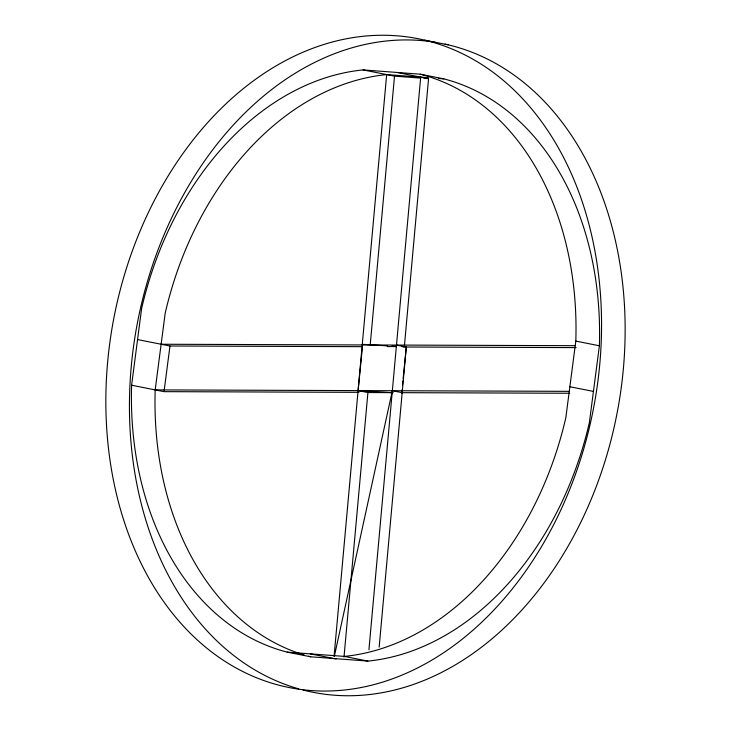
<?xml version="1.0" encoding="UTF-8"?>
<svg xmlns="http://www.w3.org/2000/svg" width="731" height="731" viewBox="0 0 731 731"><rect width="100%" height="100%" fill="white"/><g stroke="black" fill="none" stroke-linecap="round" stroke-linejoin="round"><path stroke-width="1.1" d="M334.076 656.264L386.662 74.589L428.412 77.714M370.178 345.37L394.512 76.143L363.088 69.911A296.649 218.861 -78.8 0 0 141.604 308.573L131.607 385.219A296.649 218.861 -78.8 0 0 287.173 652.134L310.748 656.803L367.912 661.089A296.649 218.861 -78.8 0 0 589.396 422.427L599.393 345.781A296.649 218.861 -78.8 0 0 443.827 78.866L420.252 74.197L363.088 69.911M343.999 657.078L367.912 392.547L358.089 390.601L362.713 344.347L387.302 345.854M368.936 649.731L420.7 77.139M404.444 345.489L428.558 78.692L397.134 72.46M379.17 647.127L402.178 392.675L392.355 390.719L334.35 656.301M402.278 391.56L406.299 347.015L396.485 345.069M401.685 393.269L402.023 389.888M402.47 385.374L402.918 380.86M403.146 378.603L406.299 347.015L576.156 347.609M304.297 655.003A296.649 218.861 -78.8 0 1 155.182 389.897L165.179 313.243A296.649 218.861 -78.8 0 1 386.662 74.589M164.164 390.537L169.976 346.001L361.964 346.668M420.252 74.197A296.649 218.861 -78.8 0 1 575.818 341.103L565.821 417.757A296.649 218.861 -78.8 0 1 344.338 656.411L287.173 652.134M161.131 344.246L575.452 345.69M387.202 346.567L396.339 346.595M402.05 346.622L404.334 346.622M155.182 389.897L569.577 391.341M358.948 392.328L164.018 391.652L131.607 385.219M367.912 392.547L393.04 392.638M402.178 392.675L569.175 393.251M391.77 346.128L396.239 346.403M402.945 346.814L406.299 347.015M358.089 390.601L392.739 392.721M438.317 78.455L443.827 78.866M394.512 76.143L420.617 78.098M424.017 78.354L427.425 78.61M424.711 40.168A330.759 244.035 -78.8 0 1 523.88 573.607A330.759 244.035 -78.8 0 1 112.556 475.707A330.759 244.035 -78.8 0 1 424.711 40.168L448.277 44.847M575.818 341.103L599.393 345.781M569.869 386.754L593.435 391.423M137.565 339.577L169.976 346.001M344.338 656.411L367.912 661.089M310.3 653.861L336.05 658.969M310.748 656.803A296.649 218.861 -78.8 0 1 308.592 656.237M445.033 44.107A330.759 244.035 -78.8 0 1 614.771 424.355A330.759 244.035 -78.8 0 1 303.054 690.027M298.751 688.858A330.759 244.035 -78.8 0 1 139.009 315.024A330.759 244.035 -78.8 0 1 435.164 42.234"/></g></svg>
